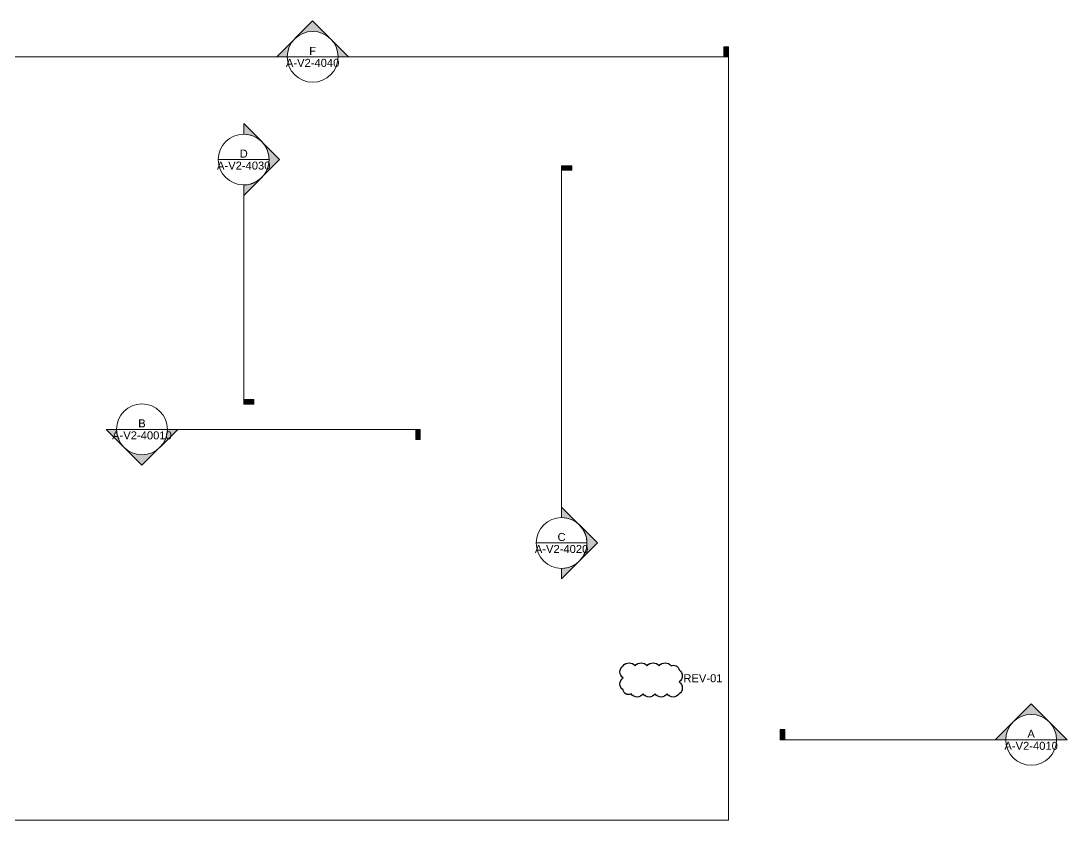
# Model space of a CAD drawing. Header units: inches. Extents: x -12478 to 399182, y -16583 to 525552.
# Drawn here: x 69507 to 95649, y 30138 to 50111 of the extents above; entities that cross this region are included whole.
import ezdxf
from ezdxf.enums import TextEntityAlignment as Align

# ---------------------------------------------------------------- set-up
doc = ezdxf.new("R2010")
doc.units = ezdxf.units.IN
doc.header["$LTSCALE"] = 1000
doc.header["$MEASUREMENT"] = 0
doc.linetypes.add('DASHED', pattern=[0.75, 0.5, -0.25])
doc.layers.add('00-REV', color=10, linetype='Continuous')
doc.layers.add('A-ANNO-IDEN', color=1, linetype='Continuous', lineweight=9)
doc.layers.add('Sanitaire', color=253, linetype='Continuous', lineweight=0)
doc.styles.add('9999-ANNO-SPC', font='arial.ttf', dxfattribs={"width": 0.75})
doc.styles.get("Standard").update_dxf_attribs({"font": 'arial.ttf'})

# ---------------------------------------------------------------- blocks, each defined once
blk = doc.blocks.new('*U104')
h = blk.add_hatch(color=256)
edge = h.paths.add_edge_path()
edge.add_line((6.35, 0), (8.98, 0))
edge.add_line((8.98, 0), (0, -8.98))
edge.add_line((0, -8.98), (-8.98, 0))
edge.add_line((-8.98, 0), (-6.35, 0))
edge.add_arc((0, 0), 6.35, 180, 360)
blk.add_hatch(color=256).paths.add_polyline_path([(69.56, -2.54), (68.43, -2.54), (68.43, 0), (69.56, 0)])
blk.add_line((-6.35, 0), (6.35, 0))
at = {"linetype": 'DASHED'}
blk.add_line((6.35, 0), (69.56, 0), dxfattribs=at)
blk.add_lwpolyline([(6.35, 0), (8.98, 0), (0, -8.98), (-8.98, 0), (-6.35, 0, 1)], format="xyb", close=True)
blk.add_lwpolyline([(69.56, -2.54), (68.43, -2.54), (68.43, 0), (69.56, 0)], close=True)
blk.add_circle((0, 0), 6.35)
at = {"style": '9999-ANNO-SPC', "flags": 8}
blk.add_attdef('VIEWNUMBER', text='', height=2, dxfattribs=at).set_placement((0, 0.5), align=Align.CENTER)
blk.add_attdef('SHEETNUMBER', text='', height=2, dxfattribs=at).set_placement((0, -0.5), align=Align.TOP_CENTER)
blk = doc.blocks.new('*U105')
blk.add_hatch(color=256).paths.add_polyline_path([(2.54, 94.3), (2.54, 93.16), (0, 93.16), (0, 94.3)])
h = blk.add_hatch(color=256)
edge = h.paths.add_edge_path()
edge.add_line((0, 6.35), (0, 8.98))
edge.add_line((0, 8.98), (8.98, 0))
edge.add_line((8.98, 0), (0, -8.98))
edge.add_line((0, -8.98), (0, -6.35))
edge.add_arc((0, 0), 6.35, 270, 450)
at = {"linetype": 'DASHED'}
blk.add_line((0, 6.35), (0, 94.3), dxfattribs=at)
blk.add_line((-6.35, 0), (6.35, 0))
blk.add_lwpolyline([(2.54, 94.3), (2.54, 93.16), (0, 93.16), (0, 94.3)], close=True)
blk.add_lwpolyline([(0, 6.35), (0, 8.98), (8.98, 0), (0, -8.98), (0, -6.35, 1)], format="xyb", close=True)
blk.add_circle((0, 0), 6.35)
at = {"style": '9999-ANNO-SPC', "flags": 8}
blk.add_attdef('VIEWNUMBER', text='', height=2, dxfattribs=at).set_placement((0, 0.5), align=Align.CENTER)
blk.add_attdef('SHEETNUMBER', text='', height=2, dxfattribs=at).set_placement((0, -0.5), align=Align.TOP_CENTER)
blk = doc.blocks.new('*U106')
h = blk.add_hatch(color=256)
edge = h.paths.add_edge_path()
edge.add_line((6.35, 0), (8.98, 0))
edge.add_line((8.98, 0), (0, 8.98))
edge.add_line((0, 8.98), (-8.98, 0))
edge.add_line((-8.98, 0), (-6.35, 0))
edge.add_arc((0, 0), 6.35, 0, 180, ccw=False)
blk.add_hatch(color=256).paths.add_polyline_path([(103.9, 2.54), (102.76, 2.54), (102.76, 0), (103.9, 0)])
blk.add_line((-6.35, 0), (6.35, 0))
at = {"linetype": 'DASHED'}
blk.add_line((6.35, 0), (103.9, 0), dxfattribs=at)
blk.add_lwpolyline([(6.35, 0), (8.98, 0), (0, 8.98), (-8.98, 0), (-6.35, 0, -1)], format="xyb", close=True)
blk.add_lwpolyline([(103.9, 2.54), (102.76, 2.54), (102.76, 0), (103.9, 0)], close=True)
blk.add_circle((0, 0), 6.35)
at = {"style": '9999-ANNO-SPC', "flags": 8}
blk.add_attdef('VIEWNUMBER', text='', height=2, dxfattribs=at).set_placement((0, 0.5), align=Align.CENTER)
blk.add_attdef('SHEETNUMBER', text='', height=2, dxfattribs=at).set_placement((0, -0.5), align=Align.TOP_CENTER)
blk = doc.blocks.new('*U108')
h = blk.add_hatch(color=256)
edge = h.paths.add_edge_path()
edge.add_line((0, -6.35), (0, -8.98))
edge.add_line((0, -8.98), (8.98, 0))
edge.add_line((8.98, 0), (0, 8.98))
edge.add_line((0, 8.98), (0, 6.35))
edge.add_arc((0, 0), 6.35, -90, 90, ccw=False)
blk.add_hatch(color=256).paths.add_polyline_path([(2.54, -61.13), (2.54, -59.99), (0, -59.99), (0, -61.13)])
blk.add_line((-6.35, 0), (6.35, 0))
at = {"linetype": 'DASHED'}
blk.add_line((0, -6.35), (0, -61.13), dxfattribs=at)
blk.add_lwpolyline([(0, -6.35), (0, -8.98), (8.98, 0), (0, 8.98), (0, 6.35, -1)], format="xyb", close=True)
blk.add_lwpolyline([(2.54, -61.13), (2.54, -59.99), (0, -59.99), (0, -61.13)], close=True)
blk.add_circle((0, 0), 6.35)
at = {"style": '9999-ANNO-SPC', "flags": 8}
blk.add_attdef('VIEWNUMBER', text='', height=2, dxfattribs=at).set_placement((0, 0.5), align=Align.CENTER)
blk.add_attdef('SHEETNUMBER', text='', height=2, dxfattribs=at).set_placement((0, -0.5), align=Align.TOP_CENTER)
blk = doc.blocks.new('*U109')
h = blk.add_hatch(color=256)
edge = h.paths.add_edge_path()
edge.add_line((-6.35, 0), (-8.98, 0))
edge.add_line((-8.98, 0), (0, 8.98))
edge.add_line((0, 8.98), (8.98, 0))
edge.add_line((8.98, 0), (6.35, 0))
edge.add_arc((0, 0), 6.35, 0, 180)
blk.add_hatch(color=256).paths.add_polyline_path([(-62.7, 2.54), (-61.56, 2.54), (-61.56, 0), (-62.7, 0)])
at = {"linetype": 'DASHED'}
blk.add_line((-6.35, 0), (-62.7, 0), dxfattribs=at)
blk.add_line((-6.35, 0), (6.35, 0))
blk.add_lwpolyline([(-6.35, 0), (-8.98, 0), (0, 8.98), (8.98, 0), (6.35, 0, 1)], format="xyb", close=True)
blk.add_lwpolyline([(-62.7, 2.54), (-61.56, 2.54), (-61.56, 0), (-62.7, 0)], close=True)
blk.add_circle((0, 0), 6.35)
at = {"style": '9999-ANNO-SPC', "flags": 8}
blk.add_attdef('VIEWNUMBER', text='', height=2, dxfattribs=at).set_placement((0, 0.5), align=Align.CENTER)
blk.add_attdef('SHEETNUMBER', text='', height=2, dxfattribs=at).set_placement((0, -0.5), align=Align.TOP_CENTER)

msp = doc.modelspace()

# ---------------------------------------------------------------- linework, layer by layer
at = {"layer": '00-REV', "elevation": 0}
msp.add_lwpolyline([(84554.3, 33990.4, -0.5205671), (84854.3, 33990.4, -0.5205671), (85154.3, 33990.4, -0.5205671), (85454.3, 33990.4, -0.5205671), (85754.3, 33990.4, -0.5205671), (85954.3, 33890.4, -0.5205671), (85954.3, 33590.4, -0.5205671), (85954.3, 33290.4, -0.5205671), (85654.3, 33290.4, -0.5205671), (85354.3, 33290.4, -0.5205671), (85054.3, 33290.4, -0.5205671), (84754.3, 33290.4, -0.5205671), (84554.3, 33390.4, -0.5205671), (84554.3, 33690.4, -0.5205671)], format="xyb", close=True, dxfattribs=at)
at = {"layer": 'Sanitaire', "color": 1}
msp.add_lwpolyline([(9699.6, 49213.4), (87186.3, 49213.4), (87186.3, 30138.1), (9699.6, 30138.1)], close=True, dxfattribs=at)

# ---------------------------------------------------------------- block references
at = {"layer": 'A-ANNO-IDEN'}
ref = msp.add_blockref('*U106', (76796.6, 49213.3), dxfattribs=dict(at, xscale=99.99999999999997, yscale=99.99999999999997, zscale=99.99999999999997, rotation=0.0004232829857034188))
ref.add_attrib('VIEWNUMBER', 'F', dxfattribs={"layer": '0', "height": 200, "rotation": 0.00042, "style": '9999-ANNO-SPC'}).set_placement((76796.6, 49263.3), align=Align.CENTER)
ref.add_attrib('SHEETNUMBER', 'A-V2-4040', dxfattribs={"layer": '0', "height": 200, "rotation": 0.00042, "style": '9999-ANNO-SPC'}).set_placement((76796.6, 49163.3), align=Align.TOP_CENTER)
ref = msp.add_blockref('*U108', (75074.5, 46646.2), dxfattribs=dict(at, xscale=99.99999999999997, yscale=99.99999999999997, zscale=99.99999999999997, rotation=0.0004232829857034187))
ref.add_attrib('VIEWNUMBER', 'D', dxfattribs={"layer": '0', "height": 200, "rotation": 0.00042, "style": '9999-ANNO-SPC'}).set_placement((75074.5, 46696.2), align=Align.CENTER)
ref.add_attrib('SHEETNUMBER', 'A-V2-4030', dxfattribs={"layer": '0', "height": 200, "rotation": 0.00042, "style": '9999-ANNO-SPC'}).set_placement((75074.5, 46596.2), align=Align.TOP_CENTER)
ref = msp.add_blockref('*U105', (83017.2, 37063.4, 0), dxfattribs=dict(at, xscale=99.99999999999997, yscale=99.99999999999997, zscale=99.99999999999997, rotation=0.0004232829857034188))
ref.add_attrib('VIEWNUMBER', 'C', dxfattribs={"layer": '0', "height": 200, "rotation": 0.00042, "style": '9999-ANNO-SPC'}).set_placement((83017.2, 37113.4, 0), align=Align.CENTER)
ref.add_attrib('SHEETNUMBER', 'A-V2-4020', dxfattribs={"layer": '0', "height": 200, "rotation": 0.00042, "style": '9999-ANNO-SPC'}).set_placement((83017.2, 37013.4, 0), align=Align.TOP_CENTER)
ref = msp.add_blockref('*U104', (72531.2, 39903.6, 0), dxfattribs=dict(at, xscale=99.99999999999997, yscale=99.99999999999997, zscale=99.99999999999997, rotation=0.0004232829857034188))
ref.add_attrib('VIEWNUMBER', 'B', dxfattribs={"layer": '0', "height": 200, "rotation": 0.00042, "style": '9999-ANNO-SPC'}).set_placement((72531.2, 39953.6, 0), align=Align.CENTER)
ref.add_attrib('SHEETNUMBER', 'A-V2-40010', dxfattribs={"layer": '0', "height": 200, "rotation": 0.00042, "style": '9999-ANNO-SPC'}).set_placement((72531.2, 39853.6, 0), align=Align.TOP_CENTER)
ref = msp.add_blockref('*U109', (94751, 32143.9), dxfattribs=dict(at, xscale=100, yscale=100, zscale=100, rotation=0.0004232829857034185))
ref.add_attrib('VIEWNUMBER', 'A', dxfattribs={"layer": '0', "height": 200, "rotation": 0.00042, "style": '9999-ANNO-SPC'}).set_placement((94751, 32193.9), align=Align.CENTER)
ref.add_attrib('SHEETNUMBER', 'A-V2-4010', dxfattribs={"layer": '0', "height": 200, "rotation": 0.00042, "style": '9999-ANNO-SPC'}).set_placement((94751, 32093.9), align=Align.TOP_CENTER)

# ---------------------------------------------------------------- texts
at = {"layer": '00-REV', "insert": (87038.8, 33783.2, 0), "char_height": 200, "attachment_point": 3, "rotation": 0.00042}
msp.add_mtext_dynamic_manual_height_columns('REV-01', width=751.698, gutter_width=1, heights=[0], dxfattribs=at)

doc.saveas('drawing.dxf')
